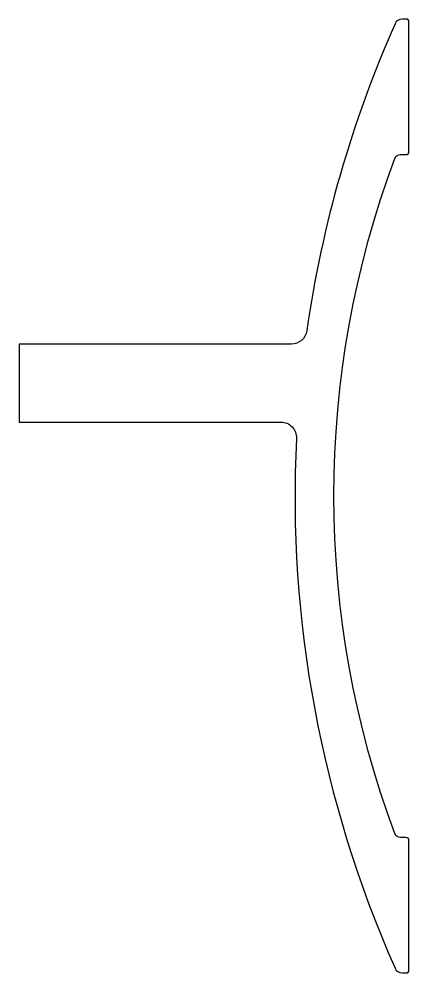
# Model space of a CAD drawing. Extents: x 24 to 124, y 4 to 249.
import ezdxf

# ---------------------------------------------------------------- set-up
doc = ezdxf.new("R2010")
doc.units = 0
doc.header["$LTSCALE"] = 15
doc.layers.get('0').update_dxf_attribs({"linetype": 'CONTINUOUS'})

msp = doc.modelspace()

# ---------------------------------------------------------------- linework, layer by layer
at = {"color": 7}
msp.add_lwpolyline([(93.87, 165.74), (24.03, 165.74), (24.03, 145.74), (91.18, 145.74, -0.428779), (95.18, 141.54, 0.117225), (120.5, 5.43, 0.296644), (122.32, 4.24), (123.28, 4.24, 0.414214), (124.03, 4.99), (124.03, 38.29, 0.414214), (123.28, 39.04), (121.86, 39.04, -0.313137), (120.45, 40.02, -0.180387), (120.45, 213.47, -0.313137), (121.86, 214.44), (123.28, 214.44, 0.414214), (124.03, 215.19), (124.03, 248.49, 0.414214), (123.28, 249.24), (122.32, 249.24, 0.296644), (120.5, 248.05, 0.068871), (97.83, 169.17, -0.373139)], format="xyb", close=True, dxfattribs=at)

doc.saveas('drawing.dxf')
